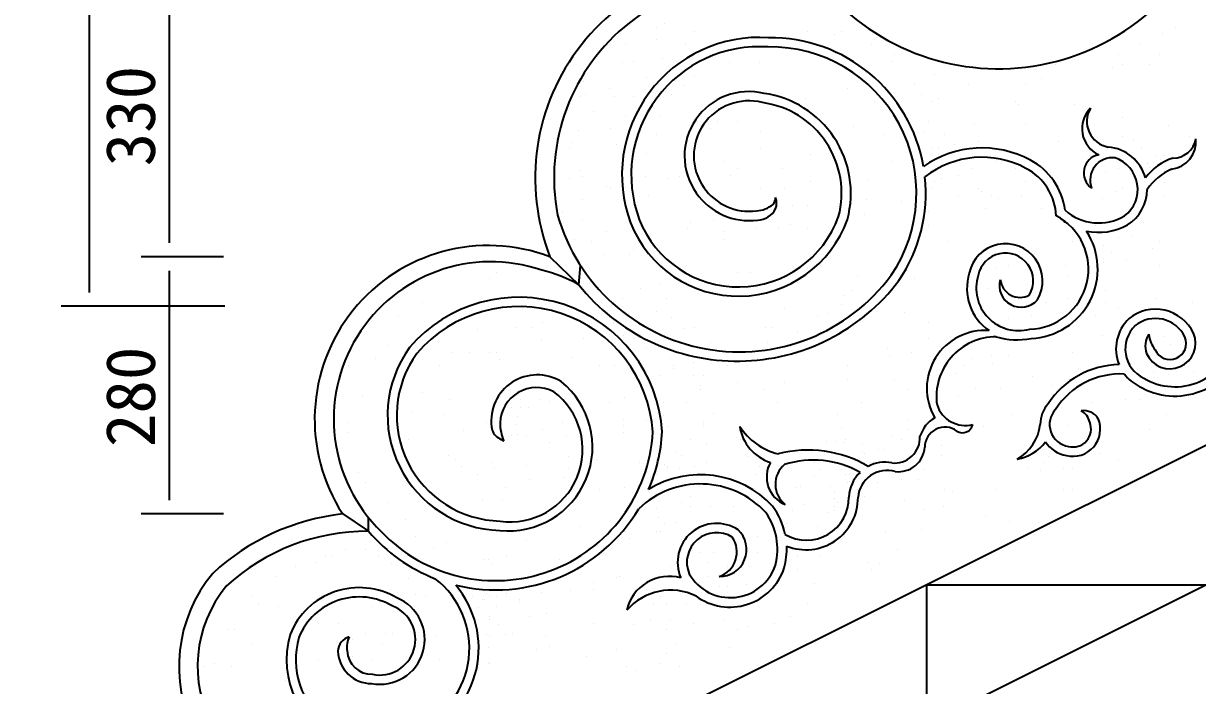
# Model space of a CAD drawing. Header units: metres. Extents: x -351 to 4765, y -725 to 4733.
# Drawn here: x 727 to 1990, y 355 to 1068 of the extents above; entities that cross this region are included whole.
import ezdxf

# ---------------------------------------------------------------- set-up
doc = ezdxf.new("R2010")
doc.units = ezdxf.units.M
for name, color, linetype in [('3', 3, 'Continuous'), ('4', 4, 'Continuous'), ('7', 7, 'Continuous'), ('BH', 3, 'Continuous'), ('DIM', 3, 'Continuous')]:
    doc.layers.add(name, color=color, linetype=linetype)

msp = doc.modelspace()

# ---------------------------------------------------------------- linework, layer by layer
at = {"layer": '3'}
for p, q in [((800.28, -136.15), (2861.16, 894.29)), ((1293.4, 816.5), (1324.37, 786.4)), ((1324.37, 786.4), (1326.23, 807.21)), ((1070.28, 539.57), (1097.96, 521.06)), ((1097.96, 521.06), (1098.14, 535.63)), ((1698.96, 313.19), (1698.96, 463.19)), ((1698.96, 463.19), (1998.96, 463.19))]:
    msp.add_line(p, q, dxfattribs=at)
for centre, radius, start, end in [((1509.76, 901.59), 211.99, 65.21, 190.96), ((1518.87, 904.68), 148, 86.24, 200.46), ((1530.6, 885.04), 167.33, 9.85, 90.69), ((1518.87, 904.68), 138, 86.08, 200.42), ((1530.6, 885.04), 157.33, 325.83, 90.83), ((1507.37, 925.17), 69.18, 76.16, 215.03), ((1508.75, 884.87), 108.54, 344.95, 81.97), ((1507.37, 925.17), 59.18, 75.68, 215.07), ((1508.75, 884.87), 98.54, 345.18, 82.27), ((1897.04, 954.48), 30.94, 134.87, 245.2), ((1899.21, 962.11), 27.93, 149.24, 259.76), ((1959.23, 940.37), 29.67, 276.42, 5.67), ((1963.58, 948.25), 25.66, 270.66, 348.87), ((1758.5, 824.18), 109.46, 61.66, 125.16), ((1758.5, 824.18), 99.46, 61.63, 128.17), ((1887.9, 906.78), 19.98, 101.05, 235), ((1898.85, 899.08), 24.03, 83.22, 201.14), ((1890.32, 889.07), 45.73, 15.64, 85.07), ((1890.32, 889.07), 35.73, 307.08, 71.45), ((1980.94, 867.67), 57.52, 107.26, 144.09), ((1777.74, 858), 60.57, 2.49, 62.44), ((1777.74, 858), 70.57, 7.08, 62.38), ((1990.94, 849.4), 67.73, 114.79, 144.15), ((1530.6, 885.04), 167.33, 325.76, 5.95), ((1507.87, 924.88), 69.43, 214.6, 277.57), ((1507.87, 924.88), 59.43, 214.56, 277.57), ((1891.13, 888.88), 44.92, 302.13, 0.25), ((1514.4, 895.52), 29.58, 272.52, 310.12), ((1524.62, 880.45), 11.62, 319.53, 358.87), ((1520.15, 874.17), 17.18, 339.38, 20.62), ((1497.14, 917.54), 203.43, 196.05, 323.55), ((1496.18, 898.69), 114.67, 201.57, 340.11), ((1516.78, 877.79), 21.73, 270.63, 333.56), ((1808.32, 803.28), 64.68, 271.29, 62.43), ((1883.98, 907.15), 54.29, 228.17, 300.9), ((1496.18, 898.69), 124.67, 201.53, 340.31), ((1883.98, 907.15), 64.29, 228.17, 238.85), ((1884.12, 906.3), 63.49, 257.87, 299.12), ((1808.32, 803.28), 74.68, 272.21, 33.25), ((1783.66, 790.56), 39.9, 329.39, 168.07), ((1229.95, 641.83), 169.27, 71.14, 225.74), ((1783.66, 790.56), 29.9, 329.39, 168.88), ((1252.36, 661.61), 144.07, 60.01, 77.04), ((1797.82, 782.63), 55.61, 163.08, 235.11), ((1797.82, 782.63), 45.61, 162.53, 285.2), ((1494.92, 922), 217.88, 218.49, 323), ((1800.4, 785.39), 23.23, 163.96, 319.29), ((1799.33, 794.2), 21.39, 186.41, 298.1), ((1259.84, 618.28), 154.61, 3.58, 139.52), ((1259.84, 618.28), 144.61, 3.81, 139.37), ((1945.23, 714.87), 45.16, 25.41, 129.15), ((1947.52, 717.26), 44.88, 133.35, 202.16), ((1945.23, 714.87), 35.16, 25.73, 128.55), ((1761.47, 674.72), 62.46, 85.83, 210.26), ((1947.52, 717.26), 34.88, 133.95, 244.49), ((1957.29, 720.38), 23.14, 146.57, 200.28), ((1960.77, 723.39), 27.49, 203.67, 23.26), ((1972.43, 737.29), 34.7, 186.9, 217.08), ((1773.77, 665.88), 64.39, 90, 187.91), ((1795.7, 803.72), 76.64, 253.38, 281.67), ((1966.14, 742.34), 65.8, 239.26, 347.32), ((1960.77, 723.39), 17.49, 203.67, 22.68), ((1242.44, 645.78), 123.89, 143.98, 268.59), ((1242.44, 645.78), 113.89, 144.18, 268.6), ((1966.14, 742.34), 75.8, 239.6, 342.71), ((1907.33, 607.57), 92.78, 90.84, 146.89), ((1279.7, 639.73), 49.57, 58.77, 187.14), ((1907.33, 607.57), 82.78, 86.97, 147.42), ((1947.52, 717.26), 44.88, 217.04, 243.89), ((1248.91, 611.7), 90.28, 263.95, 51.26), ((1279.13, 636.14), 39.49, 62.42, 177.83), ((1250.7, 608.93), 77.8, 261.85, 53.1), ((1854.97, 635.9), 33.8, 138.6, 180), ((1740.43, 666.9), 32, 197.98, 284.59), ((1854.97, 635.9), 23.8, 136.96, 261.27), ((1867.82, 632.25), 18.62, 32.25, 97.87), ((1857.29, 635.35), 17.3, 10.08, 62.52), ((1246.22, 634.75), 15.75, 184.29, 237.98), ((1287.92, 637.72), 48.26, 180.1, 203.82), ((1545.53, 641.26), 48.47, 188.74, 252.27), ((1556.63, 672.39), 70.45, 213.12, 255.6), ((1726.03, 612.36), 36.01, 120.94, 162.52), ((1718.49, 611.43), 21.68, 53.18, 180.03), ((1737.55, 638.15), 11.16, 237.02, 348.52), ((1771.54, 642.11), 50.02, 299.59, 352.86), ((1856.47, 631.01), 29.32, 255.82, 22.42), ((1856.47, 631.01), 19.32, 254.67, 22.42), ((1234.79, 637.42), 169.61, 223.53, 356.77), ((1251.82, 640.25), 23.45, 233.52, 249.94), ((1234.79, 637.42), 179.61, 336.6, 356.97), ((1664.05, 622.02), 27.66, 264.29, 2.4), ((1571.48, 481.93), 126.44, 59.41, 104.83), ((1668.55, 613.4), 28.33, 263.07, 355.99), ((1788.57, 645.06), 47.08, 279.38, 324.04), ((1854.97, 635.9), 33.8, 213.15, 260.31), ((1558.58, 579.39), 31.94, 150.55, 247.95), ((1577.09, 496.9), 100.75, 60.22, 108.04), ((1653.38, 559.71), 35.67, 77.18, 119.49), ((1455.32, 475.88), 106.01, 42.87, 121.69), ((1563.57, 571.52), 27.59, 129.84, 232), ((1655.14, 555.46), 40.24, 134.11, 176.71), ((1656.51, 554.81), 31.66, 74.22, 175.11), ((1455.32, 475.88), 96.01, 42.87, 133.73), ((1569.62, 556.71), 45.36, 239.52, 1.33), ((1568.92, 557.09), 56.05, 248.27, 0.43), ((1234.79, 637.42), 179.61, 256.21, 329.13), ((1470.42, 501.77), 77.82, 11.75, 36.46), ((1470.11, 501.8), 68.13, 345.27, 35.34), ((1097.3, 295.48), 225.59, 89.83, 132.48), ((1234.79, 637.42), 179.61, 220.38, 248.84), ((1472.66, 487.55), 41.92, 56.31, 203.59), ((1472.66, 487.55), 31.92, 57.92, 202.74), ((1475.85, 501.3), 29.14, 269.55, 46.48), ((1466.51, 498.69), 28.05, 288.95, 34.54), ((1470.42, 501.77), 77.82, 345.01, 2.4), ((1487.54, 500.55), 51.05, 209.76, 341.65), ((1487.03, 501.04), 61.69, 233.91, 341.66), ((1111.66, 394.9), 95.01, 294.44, 52.14), ((1421.82, 425.43), 47.02, 74.66, 167.21), ((1050.18, 375.48), 136.13, 140.62, 208.86), ((1088.01, 380.21), 80.06, 59.53, 158.25), ((1111.31, 395.15), 105.39, 294.86, 40.06), ((1423.31, 394.91), 62.59, 64.06, 139.16), ((1088.01, 380.21), 70.06, 58.94, 157.85), ((1110.28, 404.51), 48.32, 259.49, 67.71), ((1110.28, 404.51), 38.32, 258.08, 68.76), ((1106.52, 382.86), 96.72, 163.78, 249.16), ((1106.52, 382.86), 86.72, 164.1, 300.84), ((1081.84, 391.32), 16.68, 106.17, 178.12), ((1100.67, 396.51), 25.86, 155.22, 189.43), ((1101.46, 393.32), 36.32, 182.29, 270), ((1101.46, 393.32), 26.32, 182.29, 271.96)]:
    msp.add_arc(centre, radius, start, end, dxfattribs=at)
at = {"layer": '4'}
msp.add_line((2861.16, 1044.29), (500.28, -136.15), dxfattribs=at)
for centre, radius, start, end in [((1509.84, 901.1), 232.39, 82.24, 201.35), ((1227.21, 641.48), 187.12, 69.28, 213), ((1097.3, 295.48), 245.59, 96.32, 132.81), ((1050.18, 375.48), 156.13, 140.09, 207.26)]:
    msp.add_arc(centre, radius, start, end, dxfattribs=at)
at = {"layer": '7'}
msp.add_arc((1776.07, 1266.06), 247.13, 224.11, 45.17, dxfattribs=at)
at = {"layer": 'BH'}
for p, q in [((1408.41, 1062.95), (1408.41, 1062.95)), ((1416.33, 1067.12), (1416.33, 1067.12)), ((1967.14, 1062.95), (1967.14, 1062.95)), ((1408.11, 1050.69), (1408.11, 1050.69)), ((1449.22, 1058.91), (1449.22, 1058.91)), ((1570.62, 1059.35), (1570.62, 1059.35)), ((1599.46, 1055.75), (1599.46, 1055.75)), ((1606.67, 1059.35), (1606.67, 1059.35)), ((1952.84, 1056.85), (1952.84, 1056.85)), ((1332.05, 1048.64), (1332.05, 1048.64)), ((1375.22, 1046.59), (1375.22, 1046.59)), ((1438.95, 1044.53), (1438.95, 1044.53)), ((1639.11, 1044.94), (1639.11, 1044.94)), ((1927.49, 1044.94), (1927.49, 1044.94)), ((1371.11, 1026.05), (1371.11, 1026.05)), ((1383.17, 1026.94), (1383.17, 1026.94)), ((1414.28, 1030.16), (1414.28, 1030.16)), ((1486.22, 1026.05), (1486.22, 1026.05)), ((1519.11, 1026.05), (1519.11, 1026.05)), ((1609.56, 1024), (1609.56, 1024)), ((1660.74, 1026.94), (1660.74, 1026.94)), ((1664.34, 1034.14), (1664.34, 1034.14)), ((1905.86, 1034.14), (1905.86, 1034.14)), ((1949.12, 1034.14), (1949.12, 1034.14)), ((1449.22, 1011.68), (1449.22, 1011.68)), ((1707.6, 1012.54), (1707.6, 1012.54)), ((1837.37, 1023.34), (1837.37, 1023.34)), ((1898.65, 1019.74), (1898.65, 1019.74)), ((1909.47, 1023.34), (1909.47, 1023.34)), ((1938.3, 1023.34), (1938.3, 1023.34)), ((1330, 1005.52), (1330, 1005.52)), ((1397.83, 1009.63), (1397.83, 1009.63)), ((1436.89, 1001.41), (1436.89, 1001.41)), ((1685.97, 1001.73), (1685.97, 1001.73)), ((1743.65, 1001.73), (1743.65, 1001.73)), ((1804.93, 1001.73), (1804.93, 1001.73)), ((1822.95, 1008.94), (1822.95, 1008.94)), ((1325.89, 989.09), (1325.89, 989.09)), ((1332.05, 991.15), (1332.05, 991.15)), ((1357.94, 998.13), (1357.94, 998.13)), ((1362.89, 989.09), (1362.89, 989.09)), ((1383.44, 989.09), (1383.44, 989.09)), ((1424.56, 991.15), (1424.56, 991.15)), ((1568.45, 987.04), (1568.45, 987.04)), ((1613.88, 998.13), (1613.88, 998.13)), ((1693.18, 990.93), (1693.18, 990.93)), ((1711.21, 987.33), (1711.21, 987.33)), ((1642.72, 983.73), (1642.72, 983.73)), ((1704, 983.73), (1704, 983.73)), ((1794.12, 983.73), (1794.12, 983.73)), ((1797.72, 980.13), (1797.72, 980.13)), ((1858.29, 980.88), (1858.29, 980.88)), ((1340.28, 972.67), (1340.28, 972.67)), ((1375.22, 968.56), (1375.22, 968.56)), ((1412.22, 968.56), (1412.22, 968.56)), ((1473.29, 962.12), (1473.29, 962.12)), ((1494.92, 962.12), (1494.92, 962.12)), ((1700.39, 962.12), (1700.39, 962.12)), ((1909.68, 966.51), (1909.68, 966.51)), ((1323.83, 952.13), (1323.83, 952.13)), ((1358.78, 954.19), (1358.78, 954.19)), ((1408.11, 948.03), (1408.11, 948.03)), ((1466.08, 954.92), (1466.08, 954.92)), ((1520.15, 951.32), (1520.15, 951.32)), ((1619.84, 956.24), (1619.84, 956.24)), ((1696.79, 951.32), (1696.79, 951.32)), ((1750.86, 958.52), (1750.86, 958.52)), ((1804.93, 958.52), (1804.93, 958.52)), ((1959.01, 958.29), (1959.01, 958.29)), ((1317.67, 939.81), (1317.67, 939.81)), ((1364.94, 937.76), (1364.94, 937.76)), ((1653.53, 947.72), (1653.53, 947.72)), ((1718.42, 947.72), (1718.42, 947.72)), ((1729.23, 936.92), (1729.23, 936.92)), ((1754.46, 940.52), (1754.46, 940.52)), ((1840.98, 940.52), (1840.98, 940.52)), ((1909.68, 945.97), (1909.68, 945.97)), ((1922.01, 941.87), (1922.01, 941.87)), ((1981.62, 945.97), (1981.62, 945.97)), ((1314.68, 933.32), (1314.68, 933.32)), ((1397.83, 927.49), (1397.83, 927.49)), ((1520.15, 933.32), (1520.15, 933.32)), ((1574.23, 926.12), (1574.23, 926.12)), ((1704, 933.32), (1704, 933.32)), ((1711.21, 933.32), (1711.21, 933.32)), ((1711.21, 926.12), (1711.21, 926.12)), ((1930.23, 933.65), (1930.23, 933.65)), ((1946.68, 925.44), (1946.68, 925.44)), ((1954.9, 925.44), (1954.9, 925.44)), ((1379.57, 911.71), (1379.57, 911.71)), ((1480.5, 918.91), (1480.5, 918.91)), ((1494.92, 911.71), (1494.92, 911.71)), ((1543.78, 911.06), (1543.78, 911.06)), ((1660.74, 918.91), (1660.74, 918.91)), ((1747.25, 911.71), (1747.25, 911.71)), ((1772.49, 918.91), (1772.49, 918.91)), ((1794.12, 911.71), (1794.12, 911.71)), ((1905.86, 911.71), (1905.86, 911.71)), ((1936.4, 917.22), (1936.4, 917.22)), ((1938.45, 913.12), (1938.45, 913.12)), ((1950.79, 921.33), (1950.79, 921.33)), ((1314.68, 900.91), (1314.68, 900.91)), ((1325.89, 909.01), (1325.89, 909.01)), ((1327.94, 902.85), (1327.94, 902.85)), ((1395.78, 902.85), (1395.78, 902.85)), ((1420.44, 900.8), (1420.44, 900.8)), ((1432.78, 902.85), (1432.78, 902.85)), ((1487.71, 904.51), (1487.71, 904.51)), ((1574.23, 897.31), (1574.23, 897.31)), ((1636.28, 898.74), (1636.28, 898.74)), ((1707.6, 897.31), (1707.6, 897.31)), ((1714.81, 900.91), (1714.81, 900.91)), ((1732.83, 904.51), (1732.83, 904.51)), ((1804.93, 897.31), (1804.93, 897.31)), ((1891.44, 908.11), (1891.44, 908.11)), ((1354.67, 892.58), (1354.67, 892.58)), ((1358.78, 890.53), (1358.78, 890.53)), ((1450.72, 885.46), (1450.72, 885.46)), ((1520.15, 890.11), (1520.15, 890.11)), ((1545.39, 890.11), (1545.39, 890.11)), ((1704, 890.11), (1704, 890.11)), ((1754.46, 890.11), (1754.46, 890.11)), ((1758.07, 886.51), (1758.07, 886.51)), ((1902.26, 886.51), (1902.26, 886.51)), ((1909.47, 890.11), (1909.47, 890.11)), ((1954.9, 896.69), (1954.9, 896.69)), ((1327.94, 878.21), (1327.94, 878.21)), ((1399.89, 882.32), (1399.89, 882.32)), ((1554.06, 872.05), (1554.06, 872.05)), ((1570.62, 872.1), (1570.62, 872.1)), ((1634.23, 878.21), (1634.23, 878.21)), ((1671.55, 875.7), (1671.55, 875.7)), ((1732.83, 882.91), (1732.83, 882.91)), ((1768.88, 882.91), (1768.88, 882.91)), ((1776.09, 879.3), (1776.09, 879.3)), ((1801.32, 882.91), (1801.32, 882.91)), ((1887.84, 879.3), (1887.84, 879.3)), ((1954.9, 882.32), (1954.9, 882.32)), ((1307.39, 863.84), (1307.39, 863.84)), ((1386.78, 868.5), (1386.78, 868.5)), ((1632.17, 861.78), (1632.17, 861.78)), ((1700.39, 864.9), (1700.39, 864.9)), ((1761.67, 868.5), (1761.67, 868.5)), ((1822.95, 868.5), (1822.95, 868.5)), ((1327.94, 855.62), (1327.94, 855.62)), ((1441, 847.41), (1441, 847.41)), ((1445.11, 853.57), (1445.11, 853.57)), ((1469.78, 855.62), (1469.78, 855.62)), ((1515, 847.41), (1515, 847.41)), ((1539.67, 847.41), (1539.67, 847.41)), ((1552, 851.52), (1552, 851.52)), ((1570.62, 846.9), (1570.62, 846.9)), ((1700.39, 850.5), (1700.39, 850.5)), ((1880.63, 850.5), (1880.63, 850.5)), ((1932.29, 853.57), (1932.29, 853.57)), ((1319.72, 835.09), (1319.72, 835.09)), ((1354.67, 843.3), (1354.67, 843.3)), ((1480.06, 843.3), (1480.06, 843.3)), ((1480.5, 835.09), (1480.5, 835.09)), ((1878.84, 835.09), (1878.84, 835.09)), ((1880.9, 843.3), (1880.9, 843.3)), ((1895.29, 843.3), (1895.29, 843.3)), ((1905.56, 837.14), (1905.56, 837.14)), ((1919.95, 839.2), (1919.95, 839.2)), ((1318.29, 821.69), (1318.29, 821.69)), ((1338.22, 833.04), (1338.22, 833.04)), ((1383.44, 824.82), (1383.44, 824.82)), ((1722.02, 832.49), (1722.02, 832.49)), ((1855.4, 832.49), (1855.4, 832.49)), ((1889.12, 828.93), (1889.12, 828.93)), ((1941.91, 825.29), (1941.91, 825.29)), ((1949.12, 832.49), (1949.12, 832.49)), ((1352.61, 818.66), (1352.61, 818.66)), ((1379.33, 818.66), (1379.33, 818.66)), ((1415.62, 818.09), (1415.62, 818.09)), ((1889.12, 814.56), (1889.12, 814.56)), ((1889.12, 810.45), (1889.12, 810.45)), ((1897.34, 820.72), (1897.34, 820.72)), ((1913.79, 812.5), (1913.79, 812.5)), ((1235.38, 800.09), (1235.38, 800.09)), ((1336.31, 803.69), (1336.31, 803.69)), ((1440.85, 807.29), (1440.85, 807.29)), ((1494.92, 800.09), (1494.92, 800.09)), ((1509.34, 800.09), (1509.34, 800.09)), ((1570.62, 803.69), (1570.62, 803.69)), ((1624.69, 796.48), (1624.69, 796.48)), ((1772.49, 803.69), (1772.49, 803.69)), ((1786.91, 807.29), (1786.91, 807.29)), ((1848.19, 807.29), (1848.19, 807.29)), ((1851.79, 796.48), (1851.79, 796.48)), ((1949.12, 807.29), (1949.12, 807.29)), ((1228.17, 792.88), (1228.17, 792.88)), ((1336.31, 792.88), (1336.31, 792.88)), ((1412.22, 787.86), (1412.22, 787.86)), ((1685.97, 792.88), (1685.97, 792.88)), ((1743.65, 792.88), (1743.65, 792.88)), ((1371.11, 771.43), (1371.11, 771.43)), ((1390.38, 782.08), (1390.38, 782.08)), ((1419.22, 771.28), (1419.22, 771.28)), ((1610.27, 774.88), (1610.27, 774.88)), ((1617.78, 779.65), (1617.78, 779.65)), ((1765.28, 782.08), (1765.28, 782.08)), ((1797.72, 771.28), (1797.72, 771.28)), ((1851.79, 771.28), (1851.79, 771.28)), ((1891.18, 779.65), (1891.18, 779.65)), ((1945.51, 771.28), (1945.51, 771.28)), ((1156.08, 767.68), (1156.08, 767.68)), ((1264.22, 760.48), (1264.22, 760.48)), ((1545.84, 761.17), (1545.84, 761.17)), ((1607.5, 765.27), (1607.5, 765.27)), ((1826.56, 767.68), (1826.56, 767.68)), ((1891.18, 767.33), (1891.18, 767.33)), ((1905.86, 760.48), (1905.86, 760.48)), ((1985.17, 767.68), (1985.17, 767.68)), ((1130.84, 753.27), (1130.84, 753.27)), ((1285.85, 746.07), (1285.85, 746.07)), ((1361.55, 746.07), (1361.55, 746.07)), ((1408.11, 757.06), (1408.11, 757.06)), ((1424.56, 750.9), (1424.56, 750.9)), ((1581.44, 753.27), (1581.44, 753.27)), ((1593.11, 755.01), (1593.11, 755.01)), ((1675.16, 756.88), (1675.16, 756.88)), ((1700.39, 746.07), (1700.39, 746.07)), ((1786.91, 749.67), (1786.91, 749.67)), ((1812.14, 753.27), (1812.14, 753.27)), ((1880.9, 752.95), (1880.9, 752.95)), ((1214.89, 738.58), (1214.89, 738.58)), ((1256, 740.63), (1256, 740.63)), ((1274.5, 740.63), (1274.5, 740.63)), ((1437.25, 738.87), (1437.25, 738.87)), ((1449.22, 740.63), (1449.22, 740.63)), ((1525.28, 740.63), (1525.28, 740.63)), ((1531.45, 740.63), (1531.45, 740.63)), ((1559.81, 735.27), (1559.81, 735.27)), ((1120.03, 720.87), (1120.03, 720.87)), ((1284.78, 726.26), (1284.78, 726.26)), ((1329.1, 728.07), (1329.1, 728.07)), ((1372.36, 731.67), (1372.36, 731.67)), ((1383.17, 728.07), (1383.17, 728.07)), ((1466.08, 724.47), (1466.08, 724.47)), ((1527.36, 724.47), (1527.36, 724.47)), ((1700.39, 728.07), (1700.39, 728.07)), ((1887.84, 731.67), (1887.84, 731.67)), ((1954.9, 730.37), (1954.9, 730.37)), ((1961.07, 722.15), (1961.07, 722.15)), ((1975.45, 724.21), (1975.45, 724.21)), ((1188.52, 713.66), (1188.52, 713.66)), ((1206.54, 713.66), (1206.54, 713.66)), ((1228.17, 713.66), (1228.17, 713.66)), ((1235.38, 713.66), (1235.38, 713.66)), ((1317.67, 707.78), (1317.67, 707.78)), ((1397.59, 717.27), (1397.59, 717.27)), ((1657.13, 717.27), (1657.13, 717.27)), ((1658.89, 709.83), (1658.89, 709.83)), ((1682.37, 713.66), (1682.37, 713.66)), ((1768.88, 710.06), (1768.88, 710.06)), ((1786.91, 710.06), (1786.91, 710.06)), ((1856.23, 713.94), (1856.23, 713.94)), ((1076.77, 699.26), (1076.77, 699.26)), ((1105.61, 706.46), (1105.61, 706.46)), ((1174.1, 699.26), (1174.1, 699.26)), ((1239.55, 705.73), (1239.55, 705.73)), ((1347.13, 699.26), (1347.13, 699.26)), ((1362.89, 699.57), (1362.89, 699.57)), ((1422.83, 706.46), (1422.83, 706.46)), ((1426.43, 699.26), (1426.43, 699.26)), ((1426.43, 695.66), (1426.43, 695.66)), ((1448.06, 702.86), (1448.06, 702.86)), ((1484.11, 699.26), (1484.11, 699.26)), ((1516.55, 706.46), (1516.55, 706.46)), ((1613.88, 699.26), (1613.88, 699.26)), ((1740.04, 699.26), (1740.04, 699.26)), ((1747.25, 706.46), (1747.25, 706.46)), ((1769.9, 701.62), (1769.9, 701.62)), ((1862.61, 695.66), (1862.61, 695.66)), ((1412.01, 688.46), (1412.01, 688.46)), ((1448.06, 688.46), (1448.06, 688.46)), ((1458.87, 688.46), (1458.87, 688.46)), ((1613.88, 684.86), (1613.88, 684.86)), ((1664.34, 684.86), (1664.34, 684.86)), ((1730.84, 691.35), (1730.84, 691.35)), ((1813.06, 687.25), (1813.06, 687.25)), ((1942.57, 693.41), (1942.57, 693.41)), ((1959.01, 689.3), (1959.01, 689.3)), ((1985.73, 693.41), (1985.73, 693.41)), ((1156.08, 670.45), (1156.08, 670.45)), ((1455.27, 677.66), (1455.27, 677.66)), ((1455.27, 674.06), (1455.27, 674.06)), ((1494.92, 681.26), (1494.92, 681.26)), ((1523.76, 674.06), (1523.76, 674.06)), ((1545.39, 681.26), (1545.39, 681.26)), ((1678.76, 674.06), (1678.76, 674.06)), ((1751.4, 674.93), (1751.4, 674.93)), ((1778.12, 674.93), (1778.12, 674.93)), ((1833.77, 677.66), (1833.77, 677.66)), ((1091.19, 666.85), (1091.19, 666.85)), ((1184.91, 663.25), (1184.91, 663.25)), ((1262.16, 662.61), (1262.16, 662.61)), ((1282.72, 662.61), (1282.72, 662.61)), ((1293, 660.55), (1293, 660.55)), ((1357.94, 659.65), (1357.94, 659.65)), ((1373.17, 664.66), (1373.17, 664.66)), ((1415.62, 659.65), (1415.62, 659.65)), ((1440.85, 659.65), (1440.85, 659.65)), ((1538.18, 659.65), (1538.18, 659.65)), ((1628.3, 659.65), (1628.3, 659.65)), ((1704.12, 660.55), (1704.12, 660.55)), ((1732.83, 666.85), (1732.83, 666.85)), ((1877.02, 659.65), (1877.02, 659.65)), ((1913.07, 663.25), (1913.07, 663.25)), ((1927.49, 663.25), (1927.49, 663.25)), ((1145.26, 648.85), (1145.26, 648.85)), ((1179.94, 646.18), (1179.94, 646.18)), ((1251.89, 654.39), (1251.89, 654.39)), ((1262.16, 654.39), (1262.16, 654.39)), ((1270.39, 654.39), (1270.39, 654.39)), ((1415.62, 645.25), (1415.62, 645.25)), ((1469.78, 648.23), (1469.78, 648.23)), ((1603.39, 646.18), (1603.39, 646.18)), ((1790.45, 646.18), (1790.45, 646.18)), ((1956.95, 646.18), (1956.95, 646.18)), ((1076.77, 638.05), (1076.77, 638.05)), ((1225.16, 637.97), (1225.16, 637.97)), ((1256, 635.91), (1256, 635.91)), ((1258.05, 644.13), (1258.05, 644.13)), ((1307.39, 637.97), (1307.39, 637.97)), ((1372.36, 641.65), (1372.36, 641.65)), ((1372.36, 634.45), (1372.36, 634.45)), ((1397.59, 641.65), (1397.59, 641.65)), ((1420.44, 633.86), (1420.44, 633.86)), ((1458.87, 638.05), (1458.87, 638.05)), ((1458.87, 634.45), (1458.87, 634.45)), ((1678.76, 641.65), (1678.76, 641.65)), ((1759.62, 633.86), (1759.62, 633.86)), ((1851.79, 634.45), (1851.79, 634.45)), ((1076.77, 627.24), (1076.77, 627.24)), ((1141.66, 620.04), (1141.66, 620.04)), ((1200.5, 629.75), (1200.5, 629.75)), ((1241.61, 631.81), (1241.61, 631.81)), ((1251.89, 623.59), (1251.89, 623.59)), ((1258.05, 625.64), (1258.05, 625.64)), ((1268.33, 623.59), (1268.33, 623.59)), ((1285.85, 630.85), (1285.85, 630.85)), ((1311.5, 623.59), (1311.5, 623.59)), ((1372.36, 627.24), (1372.36, 627.24)), ((1444.46, 620.04), (1444.46, 620.04)), ((1494.45, 621.54), (1494.45, 621.54)), ((1498.53, 620.04), (1498.53, 620.04)), ((1607.5, 631.81), (1607.5, 631.81)), ((1611.61, 619.48), (1611.61, 619.48)), ((1660.95, 623.59), (1660.95, 623.59)), ((1671.55, 620.04), (1671.55, 620.04)), ((1678.76, 630.85), (1678.76, 630.85)), ((1938.3, 630.85), (1938.3, 630.85)), ((1293.06, 616.44), (1293.06, 616.44)), ((1461.56, 615.38), (1461.56, 615.38)), ((1591.06, 617.43), (1591.06, 617.43)), ((1601.34, 617.43), (1601.34, 617.43)), ((1610.27, 616.44), (1610.27, 616.44)), ((1630.12, 615.38), (1630.12, 615.38)), ((1630.12, 607.16), (1630.12, 607.16)), ((1646.56, 609.22), (1646.56, 609.22)), ((1652.73, 609.22), (1652.73, 609.22)), ((1714.81, 612.84), (1714.81, 612.84)), ((1825.4, 609.22), (1825.4, 609.22)), ((1184.05, 603.06), (1184.05, 603.06)), ((1192.12, 598.44), (1192.12, 598.44)), ((1231.33, 594.84), (1231.33, 594.84)), ((1313.55, 601), (1313.55, 601)), ((1343.52, 598.44), (1343.52, 598.44)), ((1389.61, 594.84), (1389.61, 594.84)), ((1430.04, 605.64), (1430.04, 605.64)), ((1434.83, 603.06), (1434.83, 603.06)), ((1461.56, 594.84), (1461.56, 594.84)), ((1506.78, 601), (1506.78, 601)), ((1515, 594.84), (1515, 594.84)), ((1577.83, 594.84), (1577.83, 594.84)), ((1588.64, 605.64), (1588.64, 605.64)), ((1632.17, 605.11), (1632.17, 605.11)), ((1632.17, 594.84), (1632.17, 594.84)), ((1638.34, 594.84), (1638.34, 594.84)), ((1660.95, 594.84), (1660.95, 594.84)), ((1714.81, 602.04), (1714.81, 602.04)), ((1808.95, 601), (1808.95, 601)), ((1825.4, 594.84), (1825.4, 594.84)), ((1829.51, 601), (1829.51, 601)), ((1885.01, 605.11), (1885.01, 605.11)), ((1905.86, 598.44), (1905.86, 598.44)), ((1087.59, 584.03), (1087.59, 584.03)), ((1198.44, 590.74), (1198.44, 590.74)), ((1214.89, 582.52), (1214.89, 582.52)), ((1233.39, 588.68), (1233.39, 588.68)), ((1267.82, 591.24), (1267.82, 591.24)), ((1313.55, 588.68), (1313.55, 588.68)), ((1408.11, 582.52), (1408.11, 582.52)), ((1416.33, 592.79), (1416.33, 592.79)), ((1420.44, 590.74), (1420.44, 590.74)), ((1420.44, 588.68), (1420.44, 588.68)), ((1432.78, 588.68), (1432.78, 588.68)), ((1449.22, 590.74), (1449.22, 590.74)), ((1515, 582.52), (1515, 582.52)), ((1519.11, 590.74), (1519.11, 590.74)), ((1527.34, 590.74), (1527.34, 590.74)), ((1585.04, 587.63), (1585.04, 587.63)), ((1606.67, 587.63), (1606.67, 587.63)), ((1611.61, 582.52), (1611.61, 582.52)), ((1615.73, 582.52), (1615.73, 582.52)), ((1617.48, 587.63), (1617.48, 587.63)), ((1619.84, 582.52), (1619.84, 582.52)), ((1696.79, 587.63), (1696.79, 587.63)), ((1806.9, 588.68), (1806.9, 588.68)), ((1821.29, 586.63), (1821.29, 586.63)), ((1845.95, 588.68), (1845.95, 588.68)), ((1856.23, 588.68), (1856.23, 588.68)), ((1094.8, 573.23), (1094.8, 573.23)), ((1271.43, 576.83), (1271.43, 576.83)), ((1309.44, 578.42), (1309.44, 578.42)), ((1401.94, 578.42), (1401.94, 578.42)), ((1404, 570.2), (1404, 570.2)), ((1563.41, 569.63), (1563.41, 569.63)), ((1577.83, 580.43), (1577.83, 580.43)), ((1595.85, 569.63), (1595.85, 569.63)), ((1613.88, 573.23), (1613.88, 573.23)), ((1615.73, 574.31), (1615.73, 574.31)), ((1646.32, 573.23), (1646.32, 573.23)), ((1671.55, 576.83), (1671.55, 576.83)), ((1689.58, 576.83), (1689.58, 576.83)), ((1245.72, 568.15), (1245.72, 568.15)), ((1347.13, 566.03), (1347.13, 566.03)), ((1373.17, 568.15), (1373.17, 568.15)), ((1445.11, 557.88), (1445.11, 557.88)), ((1558.17, 568.15), (1558.17, 568.15)), ((1599.28, 564.04), (1599.28, 564.04)), ((1617.48, 558.83), (1617.48, 558.83)), ((1624.69, 566.03), (1624.69, 566.03)), ((1631.9, 558.83), (1631.9, 558.83)), ((1718.42, 566.03), (1718.42, 566.03)), ((1726.73, 564.04), (1726.73, 564.04)), ((1772.49, 566.03), (1772.49, 566.03)), ((1845.95, 566.1), (1845.95, 566.1)), ((1855.4, 566.03), (1855.4, 566.03)), ((1120.03, 551.63), (1120.03, 551.63)), ((1220.96, 555.23), (1220.96, 555.23)), ((1242.59, 555.23), (1242.59, 555.23)), ((1408.11, 545.56), (1408.11, 545.56)), ((1434.83, 551.72), (1434.83, 551.72)), ((1444.46, 548.03), (1444.46, 548.03)), ((1466.08, 548.03), (1466.08, 548.03)), ((1491.32, 548.03), (1491.32, 548.03)), ((1554.06, 543.51), (1554.06, 543.51)), ((1566.39, 549.67), (1566.39, 549.67)), ((1599.28, 555.83), (1599.28, 555.83)), ((1599.28, 547.62), (1599.28, 547.62)), ((1599.28, 543.51), (1599.28, 543.51)), ((1603.39, 551.72), (1603.39, 551.72)), ((1675.34, 553.78), (1675.34, 553.78)), ((1696.79, 544.42), (1696.79, 544.42)), ((1716.45, 547.62), (1716.45, 547.62)), ((1138.05, 533.62), (1138.05, 533.62)), ((1410.17, 535.3), (1410.17, 535.3)), ((1592.25, 540.82), (1592.25, 540.82)), ((1761.67, 537.35), (1761.67, 537.35)), ((1788.4, 531.19), (1788.4, 531.19)), ((1325.5, 526.42), (1325.5, 526.42)), ((1375.22, 520.92), (1375.22, 520.92)), ((1408.11, 520.92), (1408.11, 520.92)), ((1412.22, 520.92), (1412.22, 520.92)), ((1416.33, 529.14), (1416.33, 529.14)), ((1430.04, 530.02), (1430.04, 530.02)), ((1547.89, 529.14), (1547.89, 529.14)), ((1581.44, 526.42), (1581.44, 526.42)), ((1654.78, 520.92), (1654.78, 520.92)), ((1693.18, 522.82), (1693.18, 522.82)), ((1819.35, 530.02), (1819.35, 530.02)), ((1148.87, 515.62), (1148.87, 515.62)), ((1182, 508.6), (1182, 508.6)), ((1267.82, 512.02), (1267.82, 512.02)), ((1379.33, 512.71), (1379.33, 512.71)), ((1516.55, 515.62), (1516.55, 515.62)), ((1051.54, 494.01), (1051.54, 494.01)), ((1058.75, 494.01), (1058.75, 494.01)), ((1073.17, 501.21), (1073.17, 501.21)), ((1094.8, 501.21), (1094.8, 501.21)), ((1109.21, 494.01), (1109.21, 494.01)), ((1167.61, 502.44), (1167.61, 502.44)), ((1246.19, 494.01), (1246.19, 494.01)), ((1455.27, 497.61), (1455.27, 497.61)), ((1469.69, 497.61), (1469.69, 497.61)), ((1516.55, 497.61), (1516.55, 497.61)), ((1559.81, 494.01), (1559.81, 494.01)), ((1585.04, 494.01), (1585.04, 494.01)), ((1667.95, 501.21), (1667.95, 501.21)), ((1019.1, 483.21), (1019.1, 483.21)), ((1040.72, 486.81), (1040.72, 486.81)), ((1122.38, 486.02), (1122.38, 486.02)), ((1223.11, 490.12), (1223.11, 490.12)), ((1227.22, 490.12), (1227.22, 490.12)), ((1231.33, 486.02), (1231.33, 486.02)), ((1303.87, 490.41), (1303.87, 490.41)), ((1422.83, 483.21), (1422.83, 483.21)), ((1462.48, 486.81), (1462.48, 486.81)), ((1484.11, 483.21), (1484.11, 483.21)), ((1509.34, 483.21), (1509.34, 483.21)), ((1635.51, 486.81), (1635.51, 486.81)), ((1648.62, 486.02), (1648.62, 486.02)), ((997.47, 472.41), (997.47, 472.41)), ((1140.88, 469.59), (1140.88, 469.59)), ((1364.94, 471.64), (1364.94, 471.64)), ((1368.76, 472.41), (1368.76, 472.41)), ((1462.48, 472.41), (1462.48, 472.41)), ((1559.81, 479.61), (1559.81, 479.61)), ((1639.11, 479.61), (1639.11, 479.61)), ((1284.78, 455.21), (1284.78, 455.21)), ((1315.61, 457.27), (1315.61, 457.27)), ((1339.92, 458), (1339.92, 458)), ((1340.28, 465.48), (1340.28, 465.48)), ((1419.22, 458), (1419.22, 458)), ((1475.95, 461.37), (1475.95, 461.37)), ((1484.17, 461.37), (1484.17, 461.37)), ((1504.72, 463.43), (1504.72, 463.43)), ((1577.83, 465.21), (1577.83, 465.21)), ((972.23, 450.8), (972.23, 450.8)), ((979.44, 443.6), (979.44, 443.6)), ((1149.11, 453.16), (1149.11, 453.16)), ((1159.68, 450.8), (1159.68, 450.8)), ((1210.15, 450.8), (1210.15, 450.8)), ((1220.96, 447.2), (1220.96, 447.2)), ((1223.11, 447), (1223.11, 447)), ((1224.57, 454.4), (1224.57, 454.4)), ((1228.17, 450.8), (1228.17, 450.8)), ((1235.38, 450.8), (1235.38, 450.8)), ((1246.19, 454.4), (1246.19, 454.4)), ((1246.19, 450.8), (1246.19, 450.8)), ((1260.11, 444.95), (1260.11, 444.95)), ((1260.61, 447.2), (1260.61, 447.2)), ((1404.8, 443.6), (1404.8, 443.6)), ((1412.01, 450.8), (1412.01, 450.8)), ((1419.22, 443.6), (1419.22, 443.6)), ((1440.85, 443.6), (1440.85, 443.6)), ((1570.62, 443.6), (1570.62, 443.6)), ((1001.07, 440), (1001.07, 440)), ((1102.01, 440), (1102.01, 440)), ((1195.73, 432.8), (1195.73, 432.8)), ((1216.94, 438.79), (1216.94, 438.79)), ((1235.38, 440), (1235.38, 440)), ((1289.45, 432.8), (1289.45, 432.8)), ((1044.33, 422), (1044.33, 422)), ((1065.96, 422), (1065.96, 422)), ((1228.17, 429.2), (1228.17, 429.2)), ((1228.17, 425.6), (1228.17, 425.6)), ((1237.5, 420.31), (1237.5, 420.31)), ((1271.43, 429.2), (1271.43, 429.2)), ((1339.92, 422), (1339.92, 422)), ((1383.44, 420.31), (1383.44, 420.31)), ((1401.94, 424.41), (1401.94, 424.41)), ((1422.83, 425.6), (1422.83, 425.6)), ((1448.06, 422), (1448.06, 422)), ((1480.5, 425.6), (1480.5, 425.6)), ((1505.74, 418.39), (1505.74, 418.39)), ((1534.57, 422), (1534.57, 422)), ((1552.6, 429.2), (1552.6, 429.2)), ((947, 414.79), (947, 414.79)), ((947, 414.79), (947, 414.79)), ((954.21, 414.79), (954.21, 414.79)), ((1094.8, 411.19), (1094.8, 411.19)), ((1116.42, 411.19), (1116.42, 411.19)), ((1123.63, 411.19), (1123.63, 411.19)), ((1170.5, 407.59), (1170.5, 407.59)), ((1225.16, 410.04), (1225.16, 410.04)), ((1228.17, 407.59), (1228.17, 407.59)), ((1245.72, 410.04), (1245.72, 410.04)), ((1253.4, 411.19), (1253.4, 411.19)), ((1288.89, 407.99), (1288.89, 407.99)), ((1419.22, 414.79), (1419.22, 414.79)), ((1494.92, 414.79), (1494.92, 414.79)), ((972.23, 400.39), (972.23, 400.39)), ((1080.38, 403.99), (1080.38, 403.99)), ((1112.82, 400.39), (1112.82, 400.39)), ((1227.22, 395.67), (1227.22, 395.67)), ((1278.64, 393.19), (1278.64, 393.19)), ((1293.06, 396.79), (1293.06, 396.79)), ((1365.15, 393.19), (1365.15, 393.19)), ((1428.67, 399.77), (1428.67, 399.77)), ((1486.22, 395.67), (1486.22, 395.67)), ((1044.33, 382.39), (1044.33, 382.39)), ((1080.38, 385.99), (1080.38, 385.99)), ((1102.01, 382.39), (1102.01, 382.39)), ((1174.1, 382.39), (1174.1, 382.39)), ((1227.22, 379.24), (1227.22, 379.24)), ((1332.71, 385.99), (1332.71, 385.99)), ((1419.22, 389.59), (1419.22, 389.59)), ((921.77, 375.18), (921.77, 375.18)), ((932.58, 378.79), (932.58, 378.79)), ((950.61, 375.18), (950.61, 375.18)), ((1228.17, 378.79), (1228.17, 378.79)), ((1375.97, 375.18), (1375.97, 375.18)), ((1386.78, 371.58), (1386.78, 371.58)), ((1412.01, 378.79), (1412.01, 378.79)), ((1432.78, 375.13), (1432.78, 375.13)), ((1008.28, 360.78), (1008.28, 360.78))]:
    msp.add_line(p, q, dxfattribs=at)
at = {"layer": 'DIM'}
for p, q in [((797.27, 1767.29), (797.27, 778.19)), ((883.39, 1130.4), (883.39, 831.5)), ((941.95, 816.5), (853.39, 816.5)), ((941.95, 816.5), (853.39, 816.5)), ((883.39, 801.5), (883.39, 554.57)), ((943.58, 763.19), (767.27, 763.19)), ((941.95, 539.57), (853.39, 539.57))]:
    msp.add_line(p, q, dxfattribs=at)

# ---------------------------------------------------------------- texts
at = {"layer": 'BH'}
for s, p in [('330', (868.21, 913.84)), ('280', (868.21, 611.62))]:
    msp.add_text(s, height=53, rotation=90, dxfattribs=at).set_placement(p)

doc.saveas('drawing.dxf')
